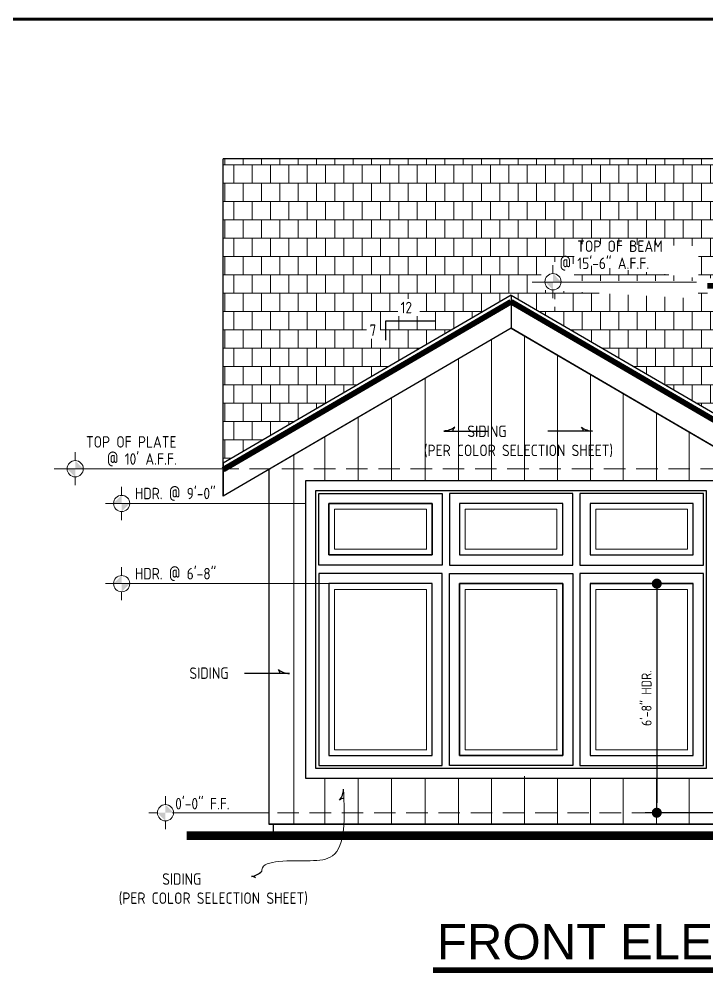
# Model space of a CAD drawing. Header units: feet. Extents: x 57903 to 63568, y -124112 to -112262.
# Drawn here: x 59169.9 to 59409.9, y -123367.8 to -123032 of the extents above; entities that cross this region are included whole.
import ezdxf

# ---------------------------------------------------------------- set-up
doc = ezdxf.new("R2010")
doc.units = ezdxf.units.FT
doc.header["$LTSCALE"] = 30
doc.header["$MEASUREMENT"] = 0
doc.linetypes.add('DASHED2', pattern=[0.375, 0.25, -0.125])
doc.linetypes.add('Solid', pattern=[0])
for name, color, linetype, lineweight in [('DIMS', 137, 'Continuous', 15), ('ELELEV WINDWS', 25, 'Continuous', 15), ('HATCH', 123, 'Continuous', 0), ('L1', 251, 'Continuous', 13), ('L2', 17, 'Continuous', 25), ('L3', 33, 'Continuous', 0), ('L4', 3, 'Continuous', 25), ('PLAN LABEL', 7, 'Continuous', 50), ('STONE', 73, 'Continuous', 0), ('WALLS', 7, 'Continuous', 60)]:
    doc.layers.add(name, color=color, linetype=linetype, lineweight=lineweight)
for name, color, linetype in [('Elevation Text', 4, 'Continuous'), ('Elevations', 11, 'Continuous'), ('TEXT', 7, 'Continuous')]:
    doc.layers.add(name, color=color, linetype=linetype)
doc.styles.add('ARCH', font='ARCHITXT.SHX')
doc.styles.add('SWIS72', font='swissel.ttf', dxfattribs={"height": 4.5})
doc.styles.add('TEXT1', font='ARCHITXT.shx')
doc.dimstyles.new('ARCHITECTURAL', dxfattribs={"dimtxt": 3.5, "dimasz": 3.5, "dimexe": 4, "dimexo": 2, "dimgap": 1.5, "dimtad": 1, "dimdec": 1, "dimzin": 3, "dimdsep": 46, "dimlunit": 4, "dimtxsty": 'ARCH', "dimblk": 'DOT', "dimcen": 0.0625, "dimadec": 0, "dimazin": 0, "dimtfac": 1, "dimtdec": 1, "dimtix": 1, "dimtofl": 0, "dimtmove": 1, "dimatfit": 2, "dimldrblk": 'DOTSMALL', "dimfxl": 1, "dimtolj": 1, "dimtzin": 0, "dimarcsym": 0})

# ---------------------------------------------------------------- blocks, each defined once
blk = doc.blocks.new('ARW1')
at = {"layer": 'TEXT'}
for centre, radius, start, end in [((-0.29, -8.31), 8.32, 53.0891, 88.0036), ((6.09, -0.11), 2.08, 177.0242, 228.2501)]:
    blk.add_arc(centre, radius, start, end, dxfattribs=at)
blk = doc.blocks.new('_Dot')
at = {"layer": 'DIMS', "color": 0, "lineweight": -2}
blk.add_line((-0.5, 0), (-1, 0), dxfattribs=at)
at = {"layer": 'DIMS', "color": 0, "const_width": 0.5}
blk.add_lwpolyline([(-0.25, 0, 1), (0.25, 0, 1)], format="xyb", close=True, dxfattribs=at)
blk = doc.blocks.new('*D787')
at = {"layer": 'Defpoints', "color": 0, "transparency": 16777216}
for p in [(59405.17, -123229.13, 0), (59392.42, -123309.13), (59417.2, -123309.13)]:
    blk.add_point(p, dxfattribs=at)
at = {"layer": 'DIMS', "color": 0, "lineweight": -2, "transparency": 16777216}
for p, q in [((59403.17, -123229.13), (59388.42, -123229.13)), ((59392.42, -123232.63), (59392.42, -123305.63)), ((59415.2, -123309.13), (59388.42, -123309.13))]:
    blk.add_line(p, q, dxfattribs=at)
at = {"layer": 'DIMS', "color": 0, "lineweight": -2, "transparency": 16777216, "xscale": 3.5, "yscale": 3.5, "zscale": 3.5}
for p, rotation in [((59392.42, -123229.13), 90), ((59392.42, -123309.13), 270)]:
    blk.add_blockref('_Dot', p, dxfattribs=dict(at, rotation=rotation))
at = {"layer": 'DIMS', "color": 0, "transparency": 16777216, "insert": (59388.84, -123269.13), "char_height": 3.5, "attachment_point": 5, "rotation": 90, "style": 'ARCH'}
blk.add_mtext('\\A1;6\'-8" HDR.', dxfattribs=at)
blk = doc.blocks.new('_DotSmall')
at = {"layer": 'DIMS', "color": 0, "const_width": 0.5}
blk.add_lwpolyline([(-0.0625, 0, 1), (0.0625, 0, 1)], format="xyb", close=True, dxfattribs=at)

msp = doc.modelspace()

# ---------------------------------------------------------------- hatches: boundary and pattern name
at = {"layer": 'HATCH', "linetype": 'Solid', "ltscale": 0.8}
h = msp.add_hatch(dxfattribs=at)
h.set_pattern_fill('AR-B88', color=256, scale=0.8)
h.set_pattern_definition([(0, (0, -1156.486), (0, 6.4), []), (90, (0, -1156.486), (-3.2, 6.4), [6.4, -6.4])])
h.paths.add_polyline_path([(59241.02, -123080.77), (59241.02, -123187.01), (59341.55, -123128.37), (59426.02, -123177.65), (59426.02, -123131.13), (59410.07, -123131.13), (59410.07, -123123.13), (59471.02, -123087.58), (59531.97, -123123.13), (59531.97, -123131.13), (59515.97, -123131.13), (59515.97, -123167.41), (59516.44, -123167.41), (59612.08, -123111.62), (59740.97, -123186.81), (59740.97, -123080.77)])
edge = h.paths.add_edge_path(flags=16)
edge.add_line((59359, -123129.81), (59353.33, -123129.81))
edge.add_arc((59356.17, -123129.71), 2.83, 182.0755, 357.9245)
h.paths.add_polyline_path([(59363.62, -123123.43), (59406.95, -123123.43), (59406.95, -123111.17), (59363.62, -123110.5)], flags=16)
h.paths.add_polyline_path([(59351.45, -123126.52), (59406.9, -123129.6), (59406.9, -123122.45), (59352.71, -123116.28)], flags=16)
h.paths.add_polyline_path([(59517.01, -123109.24), (59521.67, -123109.24), (59521.67, -123103.24), (59517.01, -123103.24)], flags=16)
h.paths.add_polyline_path([(59502.28, -123102), (59509.99, -123102), (59509.99, -123096), (59502.28, -123096)], flags=16)
h.paths.add_polyline_path([(59687.33, -123144.35), (59692, -123144.35), (59692, -123138.35), (59687.33, -123138.35)], flags=16)
h.paths.add_polyline_path([(59672.6, -123137.11), (59680.32, -123137.11), (59680.32, -123131.11), (59672.6, -123131.11)], flags=16)
h.paths.add_polyline_path([(59291.13, -123143.62), (59295.8, -123143.62), (59295.8, -123137.62), (59291.13, -123137.62)], flags=16)
h.paths.add_polyline_path([(59301.97, -123135.72), (59309.69, -123135.72), (59309.69, -123129.72), (59301.97, -123129.72)], flags=16)

# ---------------------------------------------------------------- linework, layer by layer
at = {"elevation": 0}
for points in [[(59426.02, -123189.22), (59341.55, -123139.95), (59257.02, -123189.26), (59257.02, -123313.13), (59426.02, -123313.13)], [(59313.99, -123219.13), (59277.93, -123219.13), (59277.93, -123201.13), (59313.99, -123201.13)], [(59359.58, -123201.13), (59323.52, -123201.13), (59323.52, -123219.13), (59359.58, -123219.13)], [(59405.17, -123201.13), (59369.11, -123201.13), (59369.11, -123219.13), (59405.17, -123219.13)], [(59313.99, -123229.13), (59277.93, -123229.13), (59277.93, -123289.13), (59313.99, -123289.13)], [(59359.58, -123289.13), (59323.52, -123289.13), (59323.52, -123229.13), (59359.58, -123229.13)], [(59405.17, -123229.13), (59369.11, -123229.13), (59369.11, -123289.13), (59405.17, -123289.13)]]:
    msp.add_lwpolyline(points, close=True, dxfattribs=at)
at = {"color": 6, "elevation": 0}
for points in [[(59413.17, -123297.13), (59269.93, -123297.13), (59269.93, -123193.13), (59413.17, -123193.13)], [(59409.67, -123293.63), (59273.43, -123293.63), (59273.43, -123196.63), (59409.67, -123196.63)]]:
    msp.add_lwpolyline(points, close=True, dxfattribs=at)
at = {"color": 8, "elevation": 0}
for points in [[(59317.49, -123222.63), (59274.43, -123222.63), (59274.43, -123197.63), (59317.49, -123197.63)], [(59363.08, -123197.63), (59320.02, -123197.63), (59320.02, -123222.63), (59363.08, -123222.63)], [(59408.67, -123197.63), (59365.61, -123197.63), (59365.61, -123222.63), (59408.67, -123222.63)], [(59317.49, -123225.63), (59274.43, -123225.63), (59274.43, -123292.63), (59317.49, -123292.63)], [(59363.08, -123292.63), (59320.02, -123292.63), (59320.02, -123225.63), (59363.08, -123225.63)], [(59408.67, -123225.63), (59365.61, -123225.63), (59365.61, -123292.63), (59408.67, -123292.63)]]:
    msp.add_lwpolyline(points, close=True, dxfattribs=at)
at = {"layer": 'DIMS'}
for p, q in [((59356.17, -123120.87), (59356.17, -123117.92)), ((59406.23, -123123.81), (59348.94, -123123.81)), ((59356.17, -123126.54), (59356.17, -123129.49)), ((59189.39, -123186.19), (59189.39, -123183.23)), ((59181.99, -123189.01), (59240.92, -123189.01)), ((59189.39, -123191.85), (59189.39, -123194.8)), ((59205.61, -123198.3), (59205.61, -123195.35)), ((59269.93, -123201.13), (59199.98, -123201.13)), ((59205.61, -123203.97), (59205.61, -123206.92)), ((59205.61, -123226.3), (59205.61, -123223.35)), ((59277.93, -123229.13), (59199.98, -123229.13)), ((59205.61, -123231.97), (59205.61, -123234.92)), ((59220.91, -123306.3), (59220.91, -123303.35)), ((59218.08, -123309.13), (59215.12, -123309.13)), ((59256.92, -123309.13), (59223.34, -123309.13)), ((59220.91, -123311.97), (59220.91, -123314.92))]:
    msp.add_line(p, q, dxfattribs=at)
for centre in [(59356.17, -123123.71), (59189.39, -123189.02), (59205.61, -123201.13), (59205.61, -123229.13), (59220.91, -123309.13)]:
    msp.add_circle(centre, 2.83, dxfattribs=at)
at = {"layer": 'DIMS', "linetype": 'Solid'}
msp.add_open_spline([(59283.04, -123300.91), (59283.45, -123310.88), (59284.18, -123328.86), (59266.03, -123324.81, 0), (59254.51, -123327.07), (59254.57, -123329.39), (59254.58, -123329.53)], degree=3, knots=[0, 0, 0, 0, 23.62368, 42.594964, 49.040854, 49.450724, 49.450724, 49.450724, 49.450724], dxfattribs=at)
at = {"layer": 'DIMS'}
for points in [[(59359, -123123.71), (59356.17, -123120.87), (59353.33, -123123.71), (59356.17, -123126.54)], [(59192.22, -123189.02), (59189.39, -123186.19), (59186.55, -123189.02), (59189.39, -123191.85)], [(59202.77, -123201.13), (59205.61, -123198.3), (59208.44, -123201.13), (59205.61, -123203.97)], [(59202.77, -123229.13), (59205.61, -123226.3), (59208.44, -123229.13), (59205.61, -123231.97)], [(59223.74, -123309.13), (59220.91, -123306.3), (59218.08, -123309.13), (59220.91, -123311.97)]]:
    msp.add_solid(points, dxfattribs=at)
at = {"layer": 'ELELEV WINDWS'}
for p, q in [((59323.52, -123201.13), (59323.52, -123219.13)), ((59369.11, -123201.13), (59369.11, -123219.13)), ((59277.93, -123229.13), (59277.93, -123289.13)), ((59323.52, -123229.13), (59323.52, -123289.13))]:
    msp.add_line(p, q, dxfattribs=at)
at = {"layer": 'Elevation Text', "color": 253}
for p, q in [((59297.82, -123144.17, -0.01), (59297.82, -123137.35, -0.01)), ((59297.82, -123137.35, -0.01), (59315.15, -123137.35, -0.01)), ((59318.05, -123175.86, 0.01), (59333.69, -123175.86, 0.01)), ((59369.98, -123175.86, 0.01), (59354.34, -123175.86, 0.01))]:
    msp.add_line(p, q, dxfattribs=at)
at = {"layer": 'Elevation Text', "color": 7}
msp.add_line((59264.17, -123260.52), (59248.54, -123260.52), dxfattribs=at)
at = {"layer": 'Elevations', "color": 251, "lineweight": 0}
for p, q in [((59279.93, -123203.13), (59279.93, -123217.13)), ((59279.93, -123203.13), (59311.99, -123203.13)), ((59311.99, -123203.13), (59311.99, -123217.13)), ((59325.52, -123203.13), (59325.52, -123217.13)), ((59325.52, -123203.13), (59325.52, -123217.13)), ((59325.52, -123203.13), (59357.58, -123203.13)), ((59357.58, -123203.13), (59357.58, -123217.13)), ((59371.11, -123203.13), (59371.11, -123217.13)), ((59371.11, -123203.13), (59371.11, -123217.13)), ((59371.11, -123203.13), (59403.17, -123203.13)), ((59403.17, -123203.13), (59403.17, -123217.13)), ((59279.93, -123217.13), (59312.14, -123217.13)), ((59325.52, -123217.13), (59357.58, -123217.13)), ((59371.11, -123217.13), (59403.17, -123217.13)), ((59279.93, -123231.13), (59279.93, -123287.13)), ((59279.93, -123231.13), (59279.93, -123287.13)), ((59279.93, -123231.13), (59311.99, -123231.13)), ((59311.99, -123231.13), (59311.99, -123287.13)), ((59325.52, -123231.13), (59325.52, -123287.13)), ((59325.52, -123231.13), (59325.52, -123287.13)), ((59325.52, -123231.13), (59357.58, -123231.13)), ((59357.58, -123231.13), (59357.58, -123287.13)), ((59371.11, -123231.13), (59403.17, -123231.13)), ((59371.11, -123231.13), (59371.11, -123287.13)), ((59371.11, -123231.13), (59403.17, -123231.13)), ((59403.17, -123231.13), (59403.17, -123287.13)), ((59279.93, -123287.13), (59312.14, -123287.13)), ((59325.52, -123287.13), (59357.73, -123287.13)), ((59371.11, -123287.13), (59403.31, -123287.13))]:
    msp.add_line(p, q, dxfattribs=at)
at = {"layer": 'Elevations', "color": 251, "lineweight": 0, "elevation": 0}
for points in [[(59311.99, -123203.13), (59279.93, -123203.13), (59279.93, -123217.13), (59311.99, -123217.13)], [(59357.58, -123203.13), (59325.52, -123203.13), (59325.52, -123217.13), (59357.58, -123217.13)], [(59403.17, -123203.13), (59371.11, -123203.13), (59371.11, -123217.13), (59403.17, -123217.13)], [(59311.99, -123231.13), (59279.93, -123231.13), (59279.93, -123287.13), (59311.99, -123287.13)], [(59403.17, -123231.13), (59371.11, -123231.13), (59371.11, -123287.13), (59403.17, -123287.13)], [(59403.17, -123231.13), (59371.11, -123231.13), (59371.11, -123287.13), (59403.17, -123287.13)]]:
    msp.add_lwpolyline(points, close=True, dxfattribs=at)
at = {"layer": 'Elevations', "color": 251, "lineweight": 0}
msp.add_lwpolyline([(59357.58, -123231.13), (59325.52, -123231.13), (59325.52, -123287.13), (59357.58, -123287.13)], close=True, dxfattribs=at)
at = {"layer": 'L1', "color": 250, "linetype": 'DASHED2'}
for p, q in [((59238.98, -123189.01), (59426.02, -123189.01)), ((59424.97, -123309.13), (59256.97, -123309.13))]:
    msp.add_line(p, q, dxfattribs=at)
at = {"layer": 'L2', "color": 17, "lineweight": 25}
msp.add_line((59369.11, -123229.13), (59405.17, -123229.13), dxfattribs=at)
at = {"layer": 'L2', "color": 17, "lineweight": 25, "elevation": 0}
for points in [[(59313.99, -123201.13), (59277.93, -123201.13), (59277.93, -123219.13), (59313.99, -123219.13)], [(59359.58, -123201.13), (59323.52, -123201.13), (59323.52, -123219.13), (59359.58, -123219.13)], [(59405.17, -123201.13), (59369.11, -123201.13), (59369.11, -123219.13), (59405.17, -123219.13)], [(59313.99, -123229.13), (59277.93, -123229.13), (59277.93, -123289.13), (59313.99, -123289.13)], [(59405.17, -123229.13), (59369.11, -123229.13), (59369.11, -123289.13), (59405.17, -123289.13)]]:
    msp.add_lwpolyline(points, close=True, dxfattribs=at)
at = {"layer": 'L2', "color": 17, "lineweight": 25}
msp.add_lwpolyline([(59359.58, -123229.13), (59323.52, -123229.13), (59323.52, -123289.13), (59359.58, -123289.13)], close=True, dxfattribs=at)
at = {"layer": 'L3', "color": 31, "lineweight": 30}
for p, q in [((59241.02, -123198.59), (59241.02, -123080.77)), ((59740.97, -123080.77), (59241.02, -123080.77)), ((59341.55, -123128.37), (59241.02, -123187.01)), ((59341.55, -123128.37), (59426.02, -123177.65)), ((59341.55, -123128.37), (59341.55, -123139.95)), ((59341.55, -123128.37), (59341.55, -123139.95)), ((59341.55, -123139.95), (59241.02, -123198.59)), ((59341.55, -123139.95), (59426.02, -123189.22)), ((59241.02, -123187.01), (59241.02, -123198.59)), ((59257.02, -123189.26), (59257.02, -123313.13)), ((59426.02, -123313.13), (59256.97, -123313.13)), ((59258.52, -123313.13), (59258.52, -123317.13))]:
    msp.add_line(p, q, dxfattribs=at)
at = {"layer": 'L3', "color": 31, "lineweight": 30, "const_width": 2, "elevation": 0}
for points in [[(59241.02, -123189.33), (59341.55, -123130.69)], [(59341.55, -123130.69), (59341.55, -123130.69), (59426.02, -123179.96)]]:
    msp.add_lwpolyline(points, dxfattribs=at)
at = {"layer": 'L4', "color": 253, "lineweight": 50, "const_width": 2, "elevation": 0}
msp.add_lwpolyline([(59531.97, -123125.13), (59410.07, -123125.13)], dxfattribs=at)
at = {"layer": 'PLAN LABEL', "const_width": 2, "elevation": 0}
msp.add_lwpolyline([(59503.67, -123364.12), (59314.33, -123364.12)], dxfattribs=at)
at = {"layer": 'STONE', "color": 145}
for p, q in [((59334.68, -123193.13, -0.01), (59334.68, -123143.96, -0.02)), ((59346.25, -123193.13, -0.01), (59346.25, -123142.69, -0.02)), ((59323.25, -123193.13, -0.01), (59323.25, -123150.62, -0.02)), ((59357.76, -123193.13, -0.01), (59357.76, -123149.4, -0.02)), ((59369.26, -123193.13, -0.01), (59369.26, -123156.11, -0.02)), ((59311.53, -123193.13, -0.01), (59311.53, -123157.46, -0.02)), ((59380.7, -123193.13, -0.01), (59380.7, -123162.78, -0.01)), ((59299.82, -123193.13, -0.02), (59299.82, -123164.29, -0.02)), ((59392.28, -123193.13, -0.01), (59392.28, -123169.54, -0.01)), ((59288.17, -123193.13, -0.02), (59288.17, -123171.09, -0.02)), ((59403.7, -123193.13, -0.01), (59403.7, -123176.2, -0.01)), ((59276.53, -123193.13, -0.01), (59276.53, -123177.88, -0.02)), ((59276.53, -123193.13, -0.02), (59276.53, -123177.88, -0.02)), ((59265.72, -123313.13, 0), (59265.72, -123184.18, -0.02)), ((59323.25, -123193.13, -0.01), (59323.25, -123189.01, -0.01)), ((59276.53, -123313.13, 0), (59276.53, -123297.13, 0)), ((59288.17, -123313.13, 0), (59288.17, -123297.13, 0)), ((59299.82, -123313.13, 0), (59299.82, -123297.13, 0)), ((59311.53, -123313.13, 0), (59311.53, -123297.13, 0)), ((59323.25, -123313.13, 0), (59323.25, -123297.13, 0)), ((59334.68, -123313.13, 0), (59334.68, -123297.13, 0)), ((59346.25, -123313.13, 0), (59346.25, -123296.34, 0)), ((59357.76, -123313.13, 0.01), (59357.76, -123297.13, 0)), ((59369.26, -123313.13, 0.01), (59369.26, -123297.13, 0)), ((59380.7, -123313.13, 0.01), (59380.7, -123297.13, 0)), ((59392.28, -123313.13, 0.01), (59392.28, -123297.13, 0)), ((59403.7, -123313.13, 0.01), (59403.7, -123297.13, 0.01))]:
    msp.add_line(p, q, dxfattribs=at)
at = {"layer": 'WALLS'}
msp.add_lwpolyline([(59975.82, -123032.05), (58342.17, -123032.05), (58342.17, -124112.05), (59975.82, -124112.05)], close=True, dxfattribs=at)
at = {"layer": 'WALLS', "ltscale": 0.5, "const_width": 3, "elevation": 0}
msp.add_lwpolyline([(59228.25, -123317.13), (59749.22, -123317.13)], dxfattribs=at)

# ---------------------------------------------------------------- block references
at = {"layer": 'Elevation Text', "color": 253, "yscale": 0.8181818183511494, "zscale": 0.8181818183511494, "rotation": 180}
for p, xscale in [((59318.05, -123175.86, 0.01), -0.8181818183511494), ((59369.98, -123175.86, 0.01), 0.8181818183511494)]:
    msp.add_blockref('ARW1', p, dxfattribs=dict(at, xscale=xscale))
at = {"layer": 'Elevation Text', "color": 7, "xscale": 0.8181818183511494, "yscale": 0.8181818183511494, "zscale": 0.8181818183511494}
for p, rotation in [((59264.17, -123260.52), 180), ((59283.04, -123300.91), 270), ((59254.58, -123329.53), 225.871040229228)]:
    msp.add_blockref('ARW1', p, dxfattribs=dict(at, rotation=rotation))

# ---------------------------------------------------------------- texts
at = {"layer": 'Elevation Text', "color": 7, "style": 'TEXT1'}
for s, p in [('TOP OF BEAM', (59364.62, -123113.3)), ('@ 15\'-6" A.F.F.', (59358.47, -123119.27)), ('TOP OF PLATE ', (59193.15, -123181.64)), ("@ 10' A.F.F.", (59200.46, -123187.61)), ('HDR. @ 9\'-0" ', (59210.22, -123199.66)), ('HDR. @ 6\'-8" ', (59210.22, -123227.66)), ('SIDING ', (59229.26, -123262.39)), ('0\'-0" F.F.', (59224.29, -123307.97))]:
    msp.add_text(s, height=4, dxfattribs=at).set_placement(p)
at = {"layer": 'Elevation Text', "color": 253, "style": 'TEXT1'}
for s, p in [('12', (59302.97, -123134.72, -0.01)), ('7', (59292.13, -123142.62, -0.01))]:
    msp.add_text(s, height=4, dxfattribs=at).set_placement(p)
at = {"layer": 'Elevation Text', "color": 253, "linetype": 'Solid', "char_height": 4, "width": 119.6429, "attachment_point": 1, "style": 'TEXT1'}
for insert in [(59311.12, -123173.93, 0.01), (59204.58, -123330.29)]:
    msp.add_mtext('       SIDING \\P(PER COLOR SELECTION SHEET) ', dxfattribs=dict(at, insert=insert))
at = {"layer": 'PLAN LABEL', "style": 'SWIS72'}
msp.add_text('FRONT ELEVATION', height=12.2976, dxfattribs=at).set_placement((59315.63, -123360.33))

# ---------------------------------------------------------------- dimensions: what is measured, and where the dimension line sits
at = {"layer": 'DIMS'}
dim = msp.add_linear_dim(base=(59392.42, -123309.13), p1=(59405.17, -123229.13), p2=(59417.2, -123309.13), angle=90, text='<> HDR.', dimstyle='ARCHITECTURAL', dxfattribs=at)
dim.commit()
dim.dimension.update_dxf_attribs({"geometry": '*D787', "text_midpoint": (59392.42, -123269.13), "dimtype": 160})

doc.saveas('drawing.dxf')
